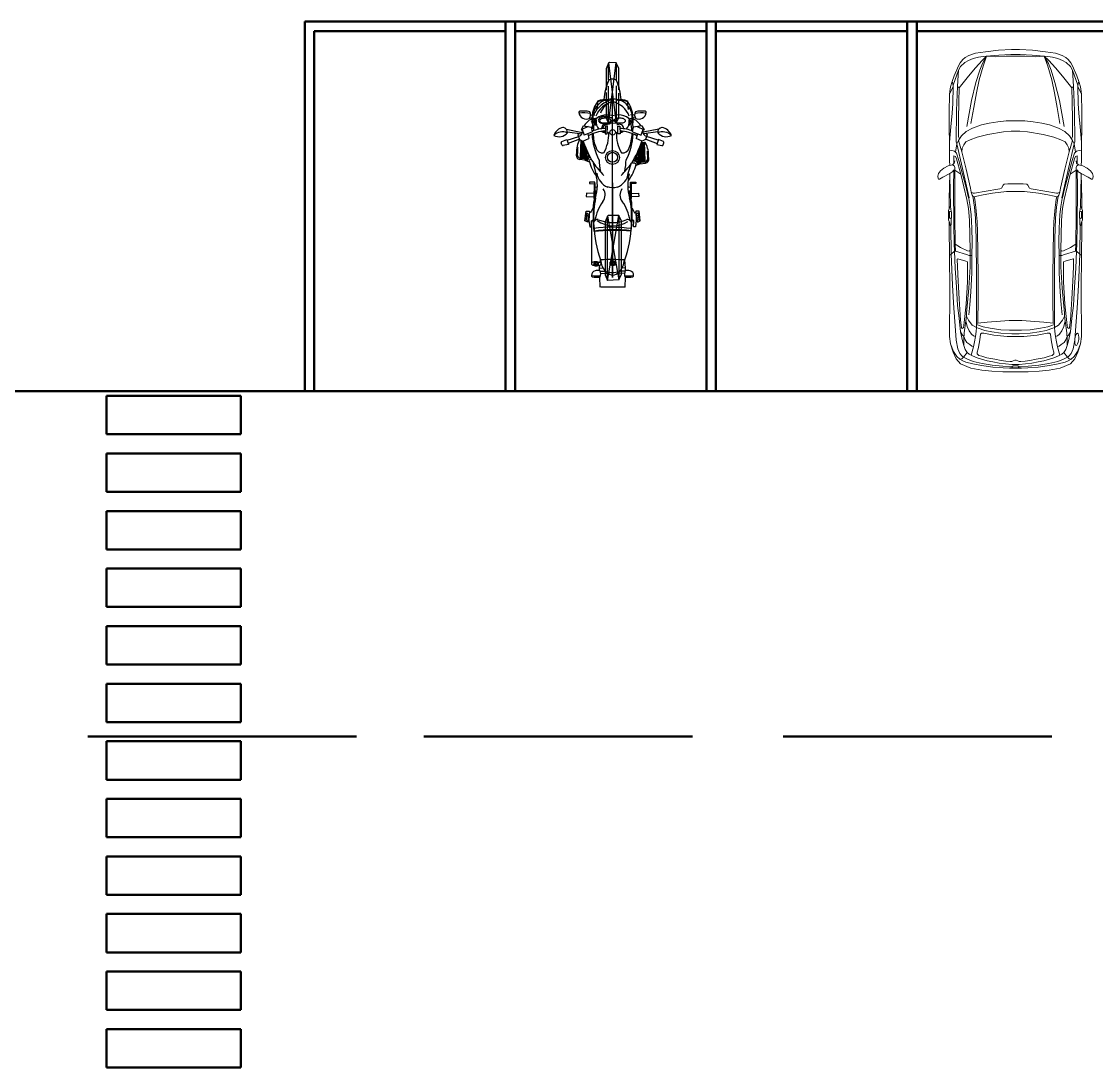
# Model space of a CAD drawing. Header units: millimetres. Extents: x 44692 to 659456, y -26273 to 96111.
# Drawn here: x 251954 to 263156, y 22490 to 33392 of the extents above; entities that cross this region are included whole.
import ezdxf

# ---------------------------------------------------------------- set-up
doc = ezdxf.new("R2010")
doc.units = ezdxf.units.MM
doc.header["$LTSCALE"] = 100
doc.linetypes.add('TRATTEGGIATA2', pattern=[0.375, 0.25, -0.125])
doc.layers.add('Paredes', color=7, linetype='Continuous', lineweight=50)
doc.layers.add('www.dwgautocad.com', color=7, linetype='Continuous', lineweight=5)

# ---------------------------------------------------------------- blocks, each defined once
blk = doc.blocks.new('vh31-d')
for p, q in [((4.91, 4.724), (4.892, 4.677)), ((4.942, 4.723), (4.923, 4.73)), ((4.938, 4.661), (4.949, 4.711)), ((4.793, 4.681), (4.822, 4.533)), ((4.819, 4.671), (4.836, 4.534)), ((4.898, 4.675), (4.861, 4.563)), ((4.889, 4.558), (4.928, 4.664)), ((4.892, 4.677), (4.938, 4.661)), ((4.76, 4.52), (4.799, 4.541)), ((4.76, 4.52), (4.774, 4.441)), ((4.768, 4.474), (4.799, 4.541)), ((4.8, 4.53), (4.851, 4.511)), ((4.819, 4.432), (4.851, 4.514)), ((4.835, 4.562), (4.847, 4.571)), ((4.847, 4.571), (4.892, 4.555)), ((4.907, 4.524), (4.883, 4.467)), ((4.892, 4.555), (4.907, 4.524)), ((4.919, 4.543), (5.093, 4.549)), ((4.92, 4.515), (4.919, 4.546)), ((4.92, 4.532), (5.092, 4.539)), ((4.92, 4.525), (5.091, 4.531)), ((4.92, 4.516), (5.09, 4.523)), ((4.94, 4.508), (5.089, 4.514)), ((4.96, 4.5), (5.088, 4.505)), ((5.081, 4.439), (5.092, 4.547)), ((5.105, 4.555), (5.107, 4.509)), ((5.107, 4.509), (5.122, 4.501)), ((5.122, 4.501), (5.117, 4.553)), ((5.124, 4.499), (5.142, 4.456)), ((5.663, 4.505), (5.573, 4.494)), ((5.613, 4.488), (5.618, 4.496)), ((5.637, 4.49), (5.644, 4.498)), ((5.677, 4.478), (5.663, 4.505)), ((4.659, 4.451), (4.657, 4.411)), ((4.687, 4.46), (4.685, 4.423)), ((4.819, 4.432), (4.774, 4.441)), ((4.837, 4.478), (4.881, 4.467)), ((4.984, 4.491), (5.087, 4.494)), ((5.002, 4.482), (5.086, 4.485)), ((5.03, 4.469), (5.085, 4.471)), ((5.043, 4.463), (5.084, 4.464)), ((5.059, 4.454), (5.083, 4.455)), ((5.212, 4.39), (5.112, 4.422)), ((5.216, 4.398), (5.257, 4.379)), ((5.31, 4.417), (5.451, 4.419)), ((5.31, 4.41), (5.465, 4.414)), ((5.402, 4.489), (5.434, 4.492)), ((5.404, 4.419), (5.402, 4.489)), ((5.434, 4.492), (5.437, 4.418)), ((5.545, 4.428), (5.589, 4.45)), ((5.573, 4.494), (5.571, 4.462)), ((5.571, 4.462), (5.66, 4.466)), ((5.589, 4.45), (5.578, 4.462)), ((5.589, 4.485), (5.661, 4.493)), ((5.594, 4.493), (5.591, 4.486)), ((5.591, 4.482), (5.6, 4.47)), ((5.596, 4.463), (5.677, 4.478)), ((5.61, 4.487), (5.621, 4.471)), ((5.633, 4.489), (5.638, 4.479)), ((5.653, 4.491), (5.657, 4.481)), ((5.664, 4.444), (5.654, 4.428)), ((5.66, 4.466), (5.721, 4.458)), ((5.722, 4.44), (5.664, 4.444)), ((5.721, 4.458), (5.722, 4.44)), ((4.216, 4.301), (4.163, 4.276)), ((4.419, 4.301), (4.216, 4.301)), ((4.735, 4.276), (4.681, 4.301)), ((6.113, 4.366), (6.036, 4.357)), ((6.113, 4.366), (6.11, 4.331)), ((6.136, 4.365), (6.113, 4.366)), ((6.141, 4.36), (6.142, 4.311)), ((6.162, 4.356), (6.164, 4.287)), ((6.295, 4.36), (6.198, 4.363)), ((6.295, 4.36), (6.296, 4.131)), ((4.163, 4.276), (4.16, 4.212)), ((4.16, 4.212), (4.166, 4.204)), ((4.163, 4.276), (4.331, 4.276)), ((4.166, 4.204), (4.219, 4.182)), ((4.324, 4.204), (4.166, 4.204)), ((4.685, 4.182), (4.738, 4.204)), ((4.735, 4.276), (4.738, 4.204)), ((6.067, 4.259), (6.067, 4.227)), ((6.162, 4.128), (6.164, 4.196)), ((4.219, 4.182), (4.421, 4.182)), ((6.064, 4.123), (6.036, 4.126)), ((6.113, 4.118), (6.087, 4.121)), ((6.113, 4.118), (6.11, 4.152)), ((6.136, 4.118), (6.113, 4.118)), ((6.141, 4.123), (6.142, 4.173)), ((6.295, 4.123), (6.198, 4.12)), ((4.659, 4.033), (4.657, 4.072)), ((4.687, 4.023), (4.685, 4.06)), ((4.76, 3.963), (4.774, 4.042)), ((4.768, 4.009), (4.799, 3.942)), ((4.819, 4.051), (4.774, 4.042)), ((4.819, 4.051), (4.85, 3.972)), ((4.837, 4.006), (4.883, 4.017)), ((4.907, 3.959), (4.883, 4.017)), ((4.981, 3.992), (5.051, 3.989)), ((5.01, 4), (5.05, 3.998)), ((5.028, 4.013), (5.049, 4.012)), ((5.041, 4.02), (5.048, 4.019)), ((5.048, 4.023), (5.057, 3.936)), ((5.086, 3.979), (5.104, 4.022)), ((5.217, 4.085), (5.114, 4.06)), ((5.31, 4.074), (5.465, 4.07)), ((5.31, 4.067), (5.451, 4.065)), ((5.404, 4.064), (5.402, 3.994)), ((5.402, 3.994), (5.434, 3.992)), ((5.434, 3.992), (5.437, 4.065)), ((5.545, 4.055), (5.589, 4.033)), ((5.573, 3.99), (5.571, 4.021)), ((5.571, 4.021), (5.66, 4.017)), ((5.663, 3.979), (5.573, 3.99)), ((5.589, 4.033), (5.578, 4.021)), ((5.589, 3.998), (5.661, 3.991)), ((5.591, 4.001), (5.6, 4.013)), ((5.594, 3.99), (5.591, 3.997)), ((5.596, 4.02), (5.677, 4.006)), ((5.61, 3.997), (5.621, 4.012)), ((5.613, 3.996), (5.618, 3.988)), ((5.633, 3.994), (5.638, 4.004)), ((5.637, 3.993), (5.644, 3.985)), ((5.653, 3.992), (5.657, 4.002)), ((5.664, 4.04), (5.654, 4.056)), ((5.66, 4.017), (5.721, 4.026)), ((5.677, 4.006), (5.663, 3.979)), ((5.722, 4.043), (5.664, 4.04)), ((5.665, 4.04), (6.068, 4.04)), ((5.721, 4.026), (5.722, 4.043)), ((4.76, 3.963), (4.799, 3.942)), ((4.793, 3.803), (4.823, 3.954)), ((4.795, 3.952), (4.85, 3.972)), ((4.819, 3.813), (4.836, 3.95)), ((4.833, 3.924), (4.847, 3.913)), ((4.847, 3.913), (4.892, 3.928)), ((4.898, 3.809), (4.861, 3.921)), ((4.889, 3.926), (4.928, 3.819)), ((4.892, 3.928), (4.907, 3.959)), ((4.898, 3.94), (5.057, 3.934)), ((4.903, 3.951), (5.056, 3.945)), ((4.906, 3.957), (5.055, 3.952)), ((4.915, 3.966), (5.054, 3.961)), ((4.937, 3.974), (5.053, 3.97)), ((4.957, 3.982), (5.052, 3.979)), ((5.069, 3.929), (5.072, 3.974)), ((5.072, 3.974), (5.086, 3.983)), ((5.086, 3.979), (5.081, 3.93)), ((4.892, 3.807), (4.938, 3.822)), ((4.91, 3.759), (4.892, 3.807)), ((4.938, 3.822), (4.949, 3.772)), ((4.942, 3.761), (4.923, 3.754))]:
    blk.add_line(p, q)
at = {"linetype": 'TRATTEGGIATA2', "ltscale": 0.14}
for p, q in [((4.681, 4.301), (4.452, 4.301)), ((5.666, 4.325), (5.613, 4.3)), ((6.23, 4.192), (5.613, 4.3)), ((5.613, 4.3), (6.224, 4.3)), ((5.613, 4.3), (5.613, 4.2)), ((5.619, 4.192), (6.224, 4.3)), ((6.171, 4.325), (5.666, 4.325)), ((6.224, 4.3), (6.171, 4.325)), ((6.224, 4.3), (6.23, 4.192)), ((4.738, 4.204), (4.163, 4.276)), ((4.166, 4.204), (4.735, 4.276)), ((4.38, 4.276), (4.735, 4.276)), ((4.738, 4.204), (4.383, 4.204)), ((6.202, 4.243), (4.397, 4.242)), ((6.202, 4.241), (4.397, 4.242)), ((5.613, 4.2), (5.619, 4.192)), ((5.619, 4.192), (5.672, 4.17)), ((6.23, 4.192), (5.619, 4.192)), ((6.177, 4.17), (6.23, 4.192)), ((4.443, 4.182), (4.685, 4.182)), ((5.672, 4.17), (6.177, 4.17))]:
    blk.add_line(p, q, dxfattribs=at)
for points in [[(5.297, 4.411), (5.296, 4.462), (5.31, 4.462), (5.311, 4.411)], [(4.763, 4.291), (4.763, 4.311), (4.837, 4.313), (4.837, 4.293)], [(4.763, 4.192), (4.763, 4.173), (4.837, 4.171), (4.837, 4.191)], [(5.297, 4.072), (5.296, 4.022), (5.31, 4.021), (5.311, 4.072)]]:
    blk.add_lwpolyline(points, close=True)
for points in [[(4.713, 4.364, 0.193034), (4.705, 4.362, 0.1001), (4.696, 4.349, 0.0579), (4.69, 4.333, 0.044437), (4.688, 4.311, 0.044437), (4.689, 4.289, 0.0579), (4.694, 4.273, 0.1001), (4.702, 4.26, 0.193034), (4.71, 4.257, 0.193034), (4.717, 4.26, 0.1001), (4.727, 4.272, 0.0579), (4.732, 4.288, 0.044437), (4.734, 4.31, 0.044437), (4.733, 4.332, 0.0579), (4.729, 4.348, 0.1001), (4.72, 4.361, 0.193034)], [(4.71, 4.248, 0.179555), (4.698, 4.244, 0.103263), (4.686, 4.228, 0.06303), (4.678, 4.206, 0.049233), (4.675, 4.178, 0.049233), (4.677, 4.149, 0.06303), (4.684, 4.128, 0.103263), (4.697, 4.111, 0.179555), (4.708, 4.106, 0.179555), (4.72, 4.111, 0.103263), (4.732, 4.127, 0.06303), (4.74, 4.148, 0.049233), (4.743, 4.177, 0.049233), (4.741, 4.206, 0.06303), (4.734, 4.227, 0.103263), (4.721, 4.244, 0.179555)], [(4.713, 4.119, 0.193034), (4.72, 4.122, 0.1001), (4.729, 4.135, 0.0579), (4.733, 4.152, 0.044437), (4.734, 4.174, 0.044437), (4.732, 4.195, 0.0579), (4.727, 4.211, 0.1001), (4.717, 4.224, 0.193034), (4.71, 4.227, 0.193034), (4.702, 4.224, 0.1001), (4.694, 4.211, 0.0579), (4.689, 4.194, 0.044437), (4.688, 4.172, 0.044437), (4.69, 4.151, 0.0579), (4.696, 4.134, 0.1001), (4.705, 4.122, 0.193034)], [(6.074, 4.133, 0.206129), (6.069, 4.131, 0.096347), (6.061, 4.12, 0.053189), (6.057, 4.106, 0.040249), (6.054, 4.087, 0.040249), (6.055, 4.068, 0.053189), (6.058, 4.054, 0.096347), (6.065, 4.042, 0.206129), (6.071, 4.04, 0.206129), (6.077, 4.042, 0.096347), (6.084, 4.053, 0.053189), (6.089, 4.066, 0.040249), (6.091, 4.085, 0.040249), (6.09, 4.105, 0.053189), (6.087, 4.119, 0.096347), (6.08, 4.13, 0.206129)], [(6.074, 4.11, 0.162635), (6.069, 4.108, 0.106028), (6.064, 4.103, 0.06989), (6.062, 4.096, 0.056125), (6.06, 4.086, 0.056125), (6.062, 4.077, 0.06989), (6.064, 4.069, 0.106028), (6.069, 4.064, 0.162635), (6.074, 4.062, 0.162635), (6.078, 4.064, 0.106028), (6.083, 4.069, 0.06989), (6.086, 4.077, 0.056125), (6.087, 4.086, 0.056125), (6.086, 4.096, 0.06989), (6.083, 4.103, 0.106028), (6.078, 4.108, 0.162635)], [(6.074, 4.105, 0.219487), (6.072, 4.104, 0.091937), (6.069, 4.1, 0.048644), (6.068, 4.095, 0.036369), (6.067, 4.087, 0.036369), (6.068, 4.08, 0.048644), (6.069, 4.074, 0.091937), (6.072, 4.07, 0.219487), (6.074, 4.069, 0.219487), (6.076, 4.07, 0.091937), (6.078, 4.074, 0.048644), (6.079, 4.08, 0.036369), (6.08, 4.087, 0.036369), (6.079, 4.095, 0.048644), (6.078, 4.1, 0.091937), (6.076, 4.104, 0.219487)]]:
    blk.add_lwpolyline(points, format="xyb", close=True)
for centre, radius in [((5.062, 4.241), 0.0667), ((4.823, 4.242), 0.0263), ((5.06, 4.241), 0.0475), ((6.067, 4.243), 0.0247), ((6.067, 4.243), 0.0158)]:
    blk.add_circle(centre, radius)
for centre, radius, start, end in [((4.892, 4.69), 0.117, 110.0688, 168.9484), ((4.787, 4.711), 0.01, 168.9484, 188.5415), ((4.822, 4.716), 0.0457, 188.5415, 277.5463), ((4.939, 4.717), 0.121, 136.264, 202.4863), ((4.758, 4.751), 0.106, 311.28, 28.0366), ((4.92, 4.72), 0.01, 69.7386, 158.7063), ((4.939, 4.713), 0.01, 347.5038, 69.7386), ((4.862, 4.519), 0.242, 171.6608, 194.4186), ((4.633, 4.552), 0.01, 83.5524, 171.6608), ((4.626, 4.491), 0.0715, 334.1998, 83.5524), ((4.908, 4.513), 0.27, 169.7595, 193.3205), ((4.86, 4.347), 0.192, 121.4445, 142.9553), ((4.815, 4.576), 0.0472, 243.498, 341.5431), ((4.564, 3.518), 1.059, 58.7351, 71.0855), ((4.929, 4.546), 0.01, 118.822, 181.54), ((5.039, 4.347), 0.237, 85.2275, 118.822), ((5.063, 4.006), 0.57, 90.6613, 96.1139), ((5.067, 4.535), 0.042, 27.2063, 104.4538), ((5.076, 4.545), 0.0418, 11.0183, 114.8408), ((5.074, 4.42), 0.095, 69.7101, 80.5908), ((5.077, 4.408), 0.0982, 63.3409, 83.4072), ((5.088, 4.491), 0.0314, 53.0171, 84.561), ((5.081, 4.503), 0.0377, 45.8434, 71.7662), ((5.085, 4.503), 0.0283, 41.4021, 76.2075), ((5.083, 4.514), 0.0366, 52.1633, 74.0309), ((4.687, 4.249), 0.181, 83.4513, 180.253), ((4.698, 4.151), 0.287, 79.5745, 126.4792), ((4.756, 4.185), 0.232, 112.0327, 165.4525), ((4.657, 4.514), 0.0628, 242.7658, 305.2933), ((4.805, 4.298), 0.149, 117.7649, 202.3123), ((4.836, 4.406), 0.141, 157.4691, 179.0647), ((4.705, 4.409), 0.01, 179.0647, 279.7144), ((4.709, 4.439), 0.01, 262.7246, 280.3021), ((4.724, 4.299), 0.101, 46.5732, 99.7144), ((4.814, 3.858), 0.58, 92.4716, 100.3021), ((4.733, 4.313), 0.0933, 75.2185, 103.4563), ((4.829, 4.047), 0.38, 93.1343, 105.1453), ((5.243, 4.281), 0.459, 160.4877, 176.1627), ((5.18, 4.297), 0.37, 151.4657, 177.5899), ((4.829, 4.047), 0.38, 67.9953, 89.2852), ((4.814, 3.858), 0.58, 62.3884, 87.5604), ((4.957, 4.339), 0.0616, 348.3528, 76.2526), ((5.093, 4.462), 0.0119, 217.046, 286.4363), ((5.091, 4.455), 0.0159, 47.0196, 112.1082), ((5.101, 4.498), 0.0377, 244.5138, 268.7033), ((5.072, 4.38), 0.107, 64.1279, 82.6202), ((5.092, 4.426), 0.0679, 60.5291, 93.7508), ((5.133, 4.444), 0.0371, 92.9843, 198.3315), ((5.14, 4.441), 0.0255, 113.7063, 203.7063), ((4.599, 3.681), 0.903, 45.3485, 55.1143), ((5.037, 4.081), 0.395, 51.9283, 76.4153), ((5.323, 4.835), 0.449, 256.327, 285.8783), ((5.363, 4.398), 0.0184, 156.1938, 206.8862), ((6.148, 0.783), 3.7, 100.252, 102.0384), ((5.617, 3.642), 0.78, 85.6199, 102.6652), ((5.734, 3.97), 0.444, 99.442, 124.9762), ((5.6, 2.887), 1.541, 83.9159, 94.107), ((5.692, 4.382), 0.0403, 72.4071, 186.2119), ((5.649, 3.229), 1.193, 71.1046, 87.349), ((7.004, 4.238), 1.279, 171.8748, 187.8822), ((7.094, 4.256), 1.345, 173.1188, 188.1539), ((7.488, 4.252), 1.733, 174.4759, 186.1902), ((6.21, 4.382), 0.075, 159.9456, 194.7789), ((6.182, 4.399), 0.0429, 86.633, 168.7634), ((5.721, 4.388), 0.466, 356.1045, 6.5982), ((6.185, 4.428), 0.0137, 30.8239, 92.7664), ((5.814, 4.388), 0.386, 355.8052, 7.005), ((4.56, 3.711), 0.614, 94.6019, 111.9659), ((4.64, 4.327), 0.127, 154.1593, 198.8358), ((4.646, 4.327), 0.127, 154.1593, 194.6654), ((4.535, 4.683), 0.301, 268.031, 283.8402), ((4.783, 4.308), 0.0373, 83.4974, 213.5349), ((4.724, 4.299), 0.101, 9.2273, 27.9488), ((4.724, 4.299), 0.101, 347.1962, 356.3377), ((4.837, 4.647), 0.369, 268.3549, 299.3411), ((5.059, 3.676), 0.695, 78.8156, 88.0042), ((5.191, 4.23), 0.162, 20.8223, 82.4924), ((5.418, 4.412), 0.1, 235.0166, 308.0634), ((5.34, 4.242), 0.341, 336.7415, 23.5052), ((5.455, 4.248), 0.256, 323.4716, 32.7137), ((7.899, 4.236), 1.867, 176.2696, 183.3125), ((6.022, 4.17), 0.185, 47.3409, 85.8683), ((6.171, 4.436), 0.0807, 245.2907, 289.7084), ((5.836, 4.241), 0.318, 348.2389, 11.7448), ((6.111, 4.244), 0.0679, 305.4491, 53.9943), ((4.387, 4.238), 0.0705, 142.6613, 204.1075), ((4.332, 4.213), 0.01, 204.1075, 235.647), ((4.559, 4.751), 0.594, 246.8772, 265.3385), ((4.56, 4.772), 0.614, 248.0341, 265.3981), ((4.687, 4.234), 0.181, 179.747, 276.5487), ((4.779, 4.309), 0.277, 192.66, 245.4768), ((4.64, 4.157), 0.127, 161.1642, 205.8407), ((4.646, 4.157), 0.127, 165.3346, 205.8407), ((4.693, 4.287), 0.168, 195.09, 252.2651), ((4.756, 4.298), 0.232, 194.5475, 247.9673), ((4.805, 4.186), 0.149, 157.6877, 242.2351), ((4.896, 4.201), 0.236, 169.7992, 223.9238), ((4.749, 4.25), 0.0387, 80.8502, 265.3758), ((4.798, 4.2), 0.0539, 167.8687, 257.8687), ((4.783, 4.175), 0.0373, 146.4651, 276.5026), ((4.724, 4.185), 0.101, 3.6623, 12.8038), ((4.837, 3.837), 0.369, 60.6589, 91.6451), ((5.191, 4.253), 0.162, 277.5076, 339.1777), ((5.171, 4.246), 0.176, 341.274, 13.6348), ((4.535, 3.801), 0.301, 76.1598, 91.969), ((4.698, 4.332), 0.287, 233.5208, 280.4255), ((4.724, 4.185), 0.101, 260.2856, 313.4268), ((5.243, 4.203), 0.459, 183.8373, 199.5123), ((5.18, 4.187), 0.37, 182.4101, 208.5343), ((4.724, 4.185), 0.101, 332.0512, 350.7727), ((4.814, 4.626), 0.58, 272.4396, 297.6116), ((4.957, 4.144), 0.0616, 283.7474, 11.6472), ((5.059, 4.808), 0.695, 271.9958, 281.1844), ((5.001, 4.403), 0.395, 283.5847, 308.0717), ((4.599, 4.802), 0.903, 304.8857, 314.6515), ((5.323, 3.648), 0.449, 74.1217, 103.673), ((5.363, 4.085), 0.0184, 153.1138, 203.8062), ((5.418, 4.071), 0.1, 51.9366, 124.9834), ((5.734, 4.513), 0.444, 235.0238, 260.558), ((5.692, 4.101), 0.0403, 173.7881, 287.5929), ((5.649, 5.255), 1.193, 272.651, 288.8954), ((6.022, 4.313), 0.185, 274.1317, 312.6591), ((6.21, 4.102), 0.075, 165.2211, 200.0544), ((6.171, 4.048), 0.0807, 70.2916, 114.7093), ((5.721, 4.095), 0.466, 353.4018, 3.8955), ((5.814, 4.095), 0.386, 352.995, 4.1948), ((4.862, 3.963), 0.242, 165.0973, 187.8441), ((4.657, 3.969), 0.0628, 54.7067, 117.2342), ((4.625, 3.993), 0.0719, 276.2559, 25.2912), ((4.908, 3.969), 0.271, 166.2584, 189.8142), ((4.705, 4.075), 0.01, 80.2856, 180.9353), ((4.836, 4.077), 0.141, 180.9353, 202.5309), ((4.709, 4.045), 0.01, 79.6979, 97.2754), ((4.86, 4.136), 0.192, 217.0447, 239.0471), ((4.814, 4.626), 0.58, 259.6979, 267.5284), ((4.733, 4.17), 0.0933, 256.5437, 284.7815), ((4.829, 4.437), 0.38, 254.8547, 266.8657), ((4.829, 4.437), 0.38, 270.7148, 292.0047), ((4.564, 4.965), 1.059, 288.9145, 301.2649), ((5.065, 3.986), 0.0377, 91.2967, 115.4862), ((5.055, 4.028), 0.0159, 247.8918, 312.9804), ((5.037, 4.104), 0.107, 277.3798, 294.1284), ((5.056, 4.058), 0.0679, 266.2492, 299.4709), ((5.042, 4.076), 0.0982, 276.5928, 296.6591), ((5.097, 4.039), 0.0371, 194.3242, 267.433), ((5.104, 4.042), 0.0255, 186.1287, 246.2937), ((6.148, 7.701), 3.7, 257.9616, 259.748), ((5.617, 4.842), 0.78, 257.3348, 274.3801), ((5.6, 5.597), 1.541, 265.893, 276.0841), ((6.182, 4.084), 0.0429, 191.2366, 273.367), ((6.185, 4.055), 0.0137, 267.2336, 329.1761), ((4.632, 3.931), 0.01, 188.3392, 276.4476), ((4.815, 3.908), 0.0472, 18.4569, 114.8069), ((5.003, 4.136), 0.237, 241.6933, 274.7725), ((5.027, 4.478), 0.57, 263.8861, 269.3387), ((5.031, 3.948), 0.042, 255.5462, 332.7937), ((5.04, 3.938), 0.0418, 245.1592, 348.9817), ((5.038, 4.063), 0.095, 279.4092, 290.2899), ((5.052, 3.993), 0.0314, 275.439, 306.9829), ((5.049, 3.98), 0.0283, 283.7925, 318.5979), ((5.045, 3.98), 0.0377, 288.2338, 314.1566), ((5.047, 3.97), 0.0366, 285.9691, 307.8367), ((4.822, 3.767), 0.0457, 82.4537, 171.4585), ((4.939, 3.766), 0.121, 157.5137, 223.736), ((4.758, 3.733), 0.106, 331.9634, 48.72), ((4.787, 3.773), 0.01, 171.4585, 191.0516), ((4.892, 3.793), 0.117, 191.0516, 249.9312), ((4.92, 3.763), 0.01, 201.2937, 290.2614), ((4.939, 3.77), 0.01, 290.2614, 12.4962)]:
    blk.add_arc(centre, radius, start, end)

msp = doc.modelspace()

# ---------------------------------------------------------------- linework, layer by layer
at = {"layer": 'Paredes'}
for p, q in [((255005.197, 33392.496), (254905.197, 33392.496)), ((254905.197, 33392.496), (254905.197, 29539.5)), ((257097.727, 33392.496), (255005.197, 33392.496)), ((257097.727, 33392.496), (256997.727, 33392.496)), ((256997.727, 33392.496), (256997.727, 29539.5)), ((259190.258, 33392.496), (257097.727, 33392.496)), ((257097.727, 33292.496), (257097.727, 33392.496)), ((259190.258, 33392.496), (259090.258, 33392.496)), ((259090.258, 33392.496), (259090.258, 29539.5)), ((259190.258, 33392.496), (259090.258, 33392.496)), ((259090.258, 33392.496), (259090.258, 29539.5)), ((261282.789, 33392.496), (259190.258, 33392.496)), ((259190.258, 33292.496), (259190.258, 33392.496)), ((261282.789, 33392.496), (261182.789, 33392.496)), ((261182.789, 33392.496), (261182.789, 29539.5)), ((263375.32, 33392.496), (261282.789, 33392.496)), ((261282.789, 33292.496), (261282.789, 33392.496)), ((255005.197, 33092.496), (255005.197, 33292.496)), ((255005.197, 33292.496), (256797.727, 33292.496)), ((256797.727, 33292.496), (256997.727, 33292.496)), ((256997.727, 33292.496), (256997.727, 29539.5)), ((257097.727, 33092.496), (257097.727, 33292.496)), ((257097.727, 33292.496), (258890.258, 33292.496)), ((257097.727, 29539.5), (257097.727, 33292.496)), ((258890.258, 33292.496), (259090.258, 33292.496)), ((259090.258, 33292.496), (259090.258, 29539.5)), ((259190.258, 33092.496), (259190.258, 33292.496)), ((259190.258, 33292.496), (260982.789, 33292.496)), ((259190.258, 33092.496), (259190.258, 33292.496)), ((259190.258, 29539.5), (259190.258, 33292.496)), ((260982.789, 33292.496), (261182.789, 33292.496)), ((261182.789, 33292.496), (261182.789, 29539.5)), ((261282.789, 33092.496), (261282.789, 33292.496)), ((261282.789, 33292.496), (263075.32, 33292.496)), ((261282.789, 29539.5), (261282.789, 33292.496)), ((263075.32, 33292.496), (263275.32, 33292.496)), ((255005.197, 29539.5), (255005.197, 33092.496)), ((257097.727, 29539.5), (257097.727, 33092.496)), ((259190.258, 29539.5), (259190.258, 33092.496)), ((259190.258, 29539.5), (259190.258, 33092.496)), ((261282.789, 29539.5), (261282.789, 33092.496)), ((280115.568, 29539.5), (241235.5, 29539.5)), ((254239, 29489.933), (252839, 29489.933)), ((252839, 29489.933), (252839, 29089.933)), ((254239, 29289.933), (254239, 29489.933)), ((254905.197, 29539.5), (255005.197, 29539.5)), ((256997.727, 29539.5), (257097.727, 29539.5)), ((259090.258, 29539.5), (259190.258, 29539.5)), ((259090.258, 29539.5), (259190.258, 29539.5)), ((261182.789, 29539.5), (261282.789, 29539.5)), ((254239, 29089.933), (254239, 29289.933)), ((252839, 29089.933), (254239, 29089.933)), ((254239, 28889.933), (252839, 28889.933)), ((252839, 28889.933), (252839, 28489.933)), ((254239, 28689.933), (254239, 28889.933)), ((254239, 28489.933), (254239, 28689.933)), ((252839, 28489.933), (254239, 28489.933)), ((254239, 28289.933), (252839, 28289.933)), ((252839, 28289.933), (252839, 27889.933)), ((254239, 28089.933), (254239, 28289.933)), ((254239, 27889.933), (254239, 28089.933)), ((252839, 27889.933), (254239, 27889.933)), ((254239, 27689.933), (252839, 27689.933)), ((252839, 27689.933), (252839, 27289.933)), ((254239, 27489.933), (254239, 27689.933)), ((254239, 27289.933), (254239, 27489.933)), ((252839, 27289.933), (254239, 27289.933)), ((254239, 27089.933), (252839, 27089.933)), ((252839, 27089.933), (252839, 26689.933)), ((254239, 26889.933), (254239, 27089.933)), ((254239, 26689.933), (254239, 26889.933)), ((252839, 26689.933), (254239, 26689.933)), ((254239, 26489.933), (252839, 26489.933)), ((252839, 26489.933), (252839, 26089.933)), ((254239, 26289.933), (254239, 26489.933)), ((254239, 26089.933), (254239, 26289.933)), ((252839, 26089.933), (254239, 26089.933)), ((254239, 25889.933), (252839, 25889.933)), ((252839, 25889.933), (252839, 25489.933)), ((254239, 25689.933), (254239, 25889.933)), ((254239, 25489.933), (254239, 25689.933)), ((252839, 25489.933), (254239, 25489.933)), ((254239, 25289.933), (252839, 25289.933)), ((252839, 25289.933), (252839, 24889.933)), ((254239, 25089.933), (254239, 25289.933)), ((254239, 24889.933), (254239, 25089.933)), ((252839, 24889.933), (254239, 24889.933)), ((254239, 24689.933), (252839, 24689.933)), ((252839, 24689.933), (252839, 24289.933)), ((254239, 24489.933), (254239, 24689.933)), ((254239, 24289.933), (254239, 24489.933)), ((252839, 24289.933), (254239, 24289.933)), ((254239, 24089.933), (252839, 24089.933)), ((252839, 24089.933), (252839, 23689.933)), ((254239, 23889.933), (254239, 24089.933)), ((254239, 23689.933), (254239, 23889.933)), ((252839, 23689.933), (254239, 23689.933)), ((254239, 23489.933), (252839, 23489.933)), ((252839, 23489.933), (252839, 23089.933)), ((254239, 23289.933), (254239, 23489.933)), ((254239, 23089.933), (254239, 23289.933)), ((252839, 23089.933), (254239, 23089.933)), ((254239, 22889.933), (252839, 22889.933)), ((252839, 22889.933), (252839, 22489.933)), ((254239, 22689.933), (254239, 22889.933)), ((254239, 22489.933), (254239, 22689.933)), ((252839, 22489.933), (254239, 22489.933))]:
    msp.add_line(p, q, dxfattribs=at)
at = {"layer": 'Paredes', "color": 40, "true_color": 0xf8d731}
for p, q in [((252645, 25939.5), (255445, 25939.5)), ((258945, 25939.5), (256145, 25939.5)), ((259890.258, 25939.5), (262690.258, 25939.5))]:
    msp.add_line(p, q, dxfattribs=at)
at = {"layer": 'www.dwgautocad.com'}
for p, q in [((261893.271, 33060.856), (261825.742, 33039.478)), ((262000.122, 33077.959), (261893.271, 33060.856)), ((262134.325, 33092.496), (262000.122, 33077.959)), ((262270.238, 33099.337), (262134.325, 33092.496)), ((262311.696, 33099.337), (262270.238, 33099.337)), ((262311.696, 33099.337), (262353.154, 33099.337)), ((262353.154, 33099.337), (262489.067, 33092.496)), ((262489.067, 33092.496), (262623.271, 33077.959)), ((262623.271, 33077.959), (262730.121, 33060.856)), ((262730.121, 33060.856), (262797.65, 33039.478)), ((261735.133, 32961.662), (261716.328, 32930.022)), ((261761.632, 32995.012), (261735.133, 32961.662)), ((261785.567, 33018.1), (261761.632, 32995.012)), ((261825.742, 33039.478), (261785.567, 33018.1)), ((262797.65, 33039.478), (262837.826, 33018.1)), ((262837.826, 33018.1), (262861.76, 32995.012)), ((262861.76, 32995.012), (262888.259, 32961.662)), ((262888.259, 32961.662), (262907.065, 32930.022)), ((261673.588, 32827.408), (261652.218, 32765.839)), ((261716.328, 32930.022), (261673.588, 32827.408)), ((262907.065, 32930.022), (262949.805, 32827.408)), ((262949.805, 32827.408), (262971.175, 32765.839)), ((261635.977, 32711.966), (261629.993, 32686.312)), ((261652.218, 32765.839), (261635.977, 32711.966)), ((262971.175, 32765.839), (262987.416, 32711.966)), ((262987.416, 32711.966), (262993.4, 32686.312)), ((261624.009, 32634.15), (261620.59, 32446.023)), ((261629.993, 32686.312), (261624.009, 32634.15)), ((262993.4, 32686.312), (262999.383, 32634.15)), ((262999.383, 32634.15), (263002.802, 32446.023)), ((261620.59, 32446.023), (261620.59, 32272.433)), ((263002.802, 32446.023), (263002.802, 32272.433)), ((261620.59, 32272.433), (261622.3, 32133.047)), ((261798.389, 32246.779), (261862.499, 32280.984)), ((261862.499, 32280.984), (261959.091, 32314.334)), ((261959.091, 32314.334), (262036.023, 32331.436)), ((262036.023, 32331.436), (262126.632, 32346.828)), ((262126.632, 32346.828), (262214.676, 32355.38)), ((262214.676, 32355.38), (262265.11, 32357.945)), ((262265.11, 32357.945), (262311.696, 32357.945)), ((262358.283, 32357.945), (262311.696, 32357.945)), ((262408.716, 32355.38), (262358.283, 32357.945)), ((262496.761, 32346.828), (262408.716, 32355.38)), ((262587.369, 32331.436), (262496.761, 32346.828)), ((262664.301, 32314.334), (262587.369, 32331.436)), ((262760.894, 32280.984), (262664.301, 32314.334)), ((262825.004, 32246.779), (262760.894, 32280.984)), ((263002.802, 32272.433), (263001.093, 32133.047)), ((261699.232, 32117.655), (261718.892, 32151.86)), ((261718.892, 32151.86), (261726.585, 32168.108)), ((261726.585, 32168.108), (261749.665, 32201.457)), ((261749.665, 32201.457), (261798.389, 32246.779)), ((262873.728, 32201.457), (262825.004, 32246.779)), ((262896.807, 32168.108), (262873.728, 32201.457)), ((262904.5, 32151.86), (262896.807, 32168.108)), ((262924.161, 32117.655), (262904.5, 32151.86)), ((261622.3, 32133.047), (261624.864, 32043.26)), ((261624.864, 32043.26), (261647.089, 32046.68)), ((261647.089, 32046.68), (261676.152, 32039.839)), ((261676.152, 32039.839), (261687.265, 32031.288)), ((261687.265, 32031.288), (261699.232, 32117.655)), ((262936.128, 32031.288), (262924.161, 32117.655)), ((262947.24, 32039.839), (262936.128, 32031.288)), ((262976.304, 32046.68), (262947.24, 32039.839)), ((262998.528, 32043.26), (262976.304, 32046.68)), ((263001.093, 32133.047), (262998.528, 32043.26)), ((261823.923, 31549.263), (261828.657, 31552.968)), ((262799.47, 31549.263), (262794.736, 31552.968))]:
    msp.add_line(p, q, dxfattribs=at)
for points in [[(262011.234, 33031.782), (262137.744, 33041.188), (262262.545, 33048.884), (262311.696, 33048.884)], [(262612.159, 33031.782), (262485.648, 33041.188), (262360.847, 33048.884), (262311.696, 33048.884)], [(261708.635, 32716.241), (261714.618, 32834.248), (261718.037, 32883.846), (261738.553, 32923.181), (261783.002, 32965.937), (261823.178, 32987.316), (261870.192, 33006.128), (261924.899, 33020.665), (261975.332, 33029.217), (262011.234, 33031.782)], [(262011.234, 33031.782), (261965.075, 32985.605), (261895.836, 32910.354), (261822.323, 32822.277), (261723.166, 32701.704)], [(261804.372, 32298.941), (261853.951, 32569.16), (261900.11, 32756.432), (261941.14, 32886.411), (261967.639, 32953.111), (262011.234, 33031.782), (261974.477, 32925.747), (261934.302, 32783.796), (261906.948, 32649.542), (261877.885, 32497.33), (261847.967, 32330.581)], [(262011.234, 33031.782), (262102.698, 33025.796), (262209.548, 33030.072), (262311.696, 33030.072)], [(262612.159, 33031.782), (262520.695, 33025.796), (262413.845, 33030.072), (262311.696, 33030.072)], [(262819.02, 32298.941), (262769.442, 32569.16), (262723.283, 32756.432), (262682.252, 32886.411), (262655.753, 32953.111), (262612.159, 33031.782), (262648.915, 32925.747), (262689.091, 32783.796), (262716.444, 32649.542), (262745.507, 32497.33), (262775.425, 32330.581)], [(262612.159, 33031.782), (262658.318, 32985.605), (262727.557, 32910.354), (262801.07, 32822.277), (262900.226, 32701.704)], [(262914.758, 32716.241), (262908.774, 32834.248), (262905.355, 32883.846), (262884.84, 32923.181), (262840.39, 32965.937), (262800.215, 32987.316), (262753.201, 33006.128), (262698.493, 33020.665), (262648.06, 33029.217), (262612.159, 33031.782)], [(261718.037, 32883.846), (261662.475, 32729.923), (261662.475, 32715.386), (261624.009, 32634.15)], [(262905.355, 32883.846), (262960.917, 32729.923), (262960.917, 32715.386), (262999.383, 32634.15)], [(261662.475, 32715.386), (261658.201, 32539.231), (261652.218, 32437.471), (261639.396, 32294.666), (261622.3, 32133.047)], [(261652.218, 32765.839), (261662.475, 32729.923)], [(261699.232, 32117.655), (261694.958, 32139.033), (261697.522, 32463.98), (261708.635, 32716.241), (261723.166, 32701.704), (261719.747, 32555.478), (261717.183, 32371.627), (261716.328, 32188.631), (261726.585, 32168.108)], [(262924.161, 32117.655), (262928.435, 32139.033), (262925.87, 32463.98), (262914.758, 32716.241), (262900.226, 32701.704), (262903.646, 32555.478), (262906.21, 32371.627), (262907.065, 32188.631), (262896.807, 32168.108)], [(262971.175, 32765.839), (262960.917, 32729.923)], [(262960.917, 32715.386), (262965.191, 32539.231), (262971.175, 32437.471), (262983.997, 32294.666), (263001.093, 32133.047)], [(261718.892, 32151.86), (261752.803, 32034.351), (261796.214, 31854.176), (261841.257, 31654.396), (261851.252, 31613.317), (261860.868, 31580.679), (261868.257, 31570.515), (261881.72, 31566.075), (261909.82, 31573.287), (261975.398, 31585.298), (262073.302, 31601.93), (262216.465, 31619.486), (262292.202, 31619.486), (262311.696, 31619.486)], [(262311.696, 32250.562), (262267.264, 32250.562), (262185.985, 32243.17), (262024.35, 32216.375), (261911.667, 32186.808), (261837.777, 32160.012), (261795.29, 32136.913), (261772.2, 32107.346), (261757.421, 32071.311), (261752.803, 32034.351)], [(262311.696, 32250.562), (262356.128, 32250.562), (262437.407, 32243.17), (262599.042, 32216.375), (262711.725, 32186.808), (262785.615, 32160.012), (262828.102, 32136.913), (262851.193, 32107.346), (262865.971, 32071.311), (262870.589, 32034.351)], [(262904.5, 32151.86), (262870.589, 32034.351), (262827.179, 31854.176), (262782.135, 31654.396), (262772.141, 31613.317), (262762.525, 31580.679), (262755.136, 31570.515), (262741.672, 31566.075), (262713.572, 31573.287), (262647.995, 31585.298), (262550.09, 31601.93), (262406.928, 31619.486), (262331.19, 31619.486), (262311.696, 31619.486)], [(261624.864, 32043.26), (261625.145, 31943.442), (261627.516, 31891.17)], [(261699.232, 32117.655), (261758.345, 31861.568), (261811.916, 31630.573), (261828.657, 31552.968)], [(262924.161, 32117.655), (262865.047, 31861.568), (262811.477, 31630.573), (262794.736, 31552.968)], [(262998.528, 32043.26), (262998.247, 31943.442), (262995.877, 31891.17)], [(261678.913, 31939.182), (261674.295, 31917.006), (261656.746, 31897.603)], [(261667.476, 31842.04), (261665.982, 31665.685), (261669.677, 31267.45), (261673.371, 31079.883), (261738.025, 31038.304), (261811.916, 31000.421), (261831.312, 30997.649), (261838.701, 31009.661), (261832.235, 31322.889), (261822.075, 31443.006), (261803.603, 31538.176), (261742.643, 31800.585), (261698.309, 31961.357), (261687.226, 31984.457), (261668.753, 31992.772)], [(261668.753, 31992.772), (261668.053, 31910.105)], [(261687.265, 32031.288), (261696.462, 32019.568), (261720.476, 31942.878), (261755.574, 31816.293), (261800.832, 31649.053), (261819.305, 31568.667), (261823.923, 31549.263), (261823.923, 31549.263)], [(262955.916, 31842.04), (262957.41, 31665.685), (262953.716, 31267.45), (262950.021, 31079.883), (262885.367, 31038.304), (262811.477, 31000.421), (262792.081, 30997.649), (262784.692, 31009.661), (262791.157, 31322.889), (262801.317, 31443.006), (262819.79, 31538.176), (262880.749, 31800.585), (262925.083, 31961.357), (262936.167, 31984.457), (262954.639, 31992.772)], [(262936.128, 32031.288), (262926.931, 32019.568), (262902.916, 31942.878), (262867.818, 31816.293), (262822.561, 31649.053), (262804.088, 31568.667), (262799.47, 31549.263), (262799.47, 31549.263)], [(262944.479, 31939.182), (262949.098, 31917.006), (262966.647, 31897.603)], [(262954.639, 31992.772), (262955.34, 31910.105)], [(261677.989, 31844.012), (261680.76, 31869.883), (261671.524, 31887.439), (261656.746, 31897.603), (261610.565, 31887.439), (261563.459, 31863.416), (261529.285, 31835.696), (261510.813, 31808.901), (261502.5, 31779.334), (261504.347, 31755.31), (261504.347, 31755.31), (261510.813, 31748.842), (261520.049, 31750.69), (261554.223, 31771.018), (261627.19, 31809.825), (261660.44, 31828.304), (261663.211, 31841.24), (261677.989, 31844.012)], [(261677.989, 31844.012), (261677.989, 31663.837), (261680.76, 31369.088), (261684.109, 31072.978)], [(261677.989, 31844.012), (261742.643, 31800.585)], [(262945.403, 31844.012), (262880.749, 31800.585)], [(262945.403, 31844.012), (262945.403, 31663.837), (262942.632, 31369.088), (262939.284, 31072.978)], [(262945.403, 31844.012), (262942.632, 31869.883), (262951.869, 31887.439), (262966.647, 31897.603), (263012.828, 31887.439), (263059.933, 31863.416), (263094.107, 31835.696), (263112.58, 31808.901), (263120.893, 31779.334), (263119.045, 31755.31), (263119.045, 31755.31), (263112.58, 31748.842), (263103.344, 31750.69), (263069.169, 31771.018), (262996.203, 31809.825), (262962.952, 31828.304), (262960.181, 31841.24), (262945.403, 31844.012)], [(261627.19, 31809.825), (261623.301, 31670.917), (261622.006, 31542.622), (261620.898, 31442.911)], [(261633.017, 31463.572), (261631.722, 31629.448), (261626.54, 31771.35), (261627.19, 31809.825)], [(262311.696, 31701.72), (262284.813, 31701.72), (262232.167, 31700.796), (262195.221, 31697.1), (262184.138, 31687.86), (262166.589, 31656.445), (262149.964, 31649.053), (262125.949, 31646.281), (261883.035, 31603.778), (261869.181, 31604.702), (261851.252, 31613.317)], [(262311.696, 31701.72), (262338.579, 31701.72), (262391.226, 31700.796), (262428.171, 31697.1), (262439.255, 31687.86), (262456.804, 31656.445), (262473.429, 31649.053), (262497.443, 31646.281), (262740.358, 31603.778), (262754.212, 31604.702), (262772.141, 31613.317)], [(262990.376, 31463.572), (262991.671, 31629.448), (262996.853, 31771.35), (262996.203, 31809.825)], [(262996.203, 31809.825), (263000.091, 31670.917), (263001.387, 31542.622), (263002.495, 31442.911)], [(261823.923, 31549.263), (261840.682, 31464.682), (261849.918, 31375.98), (261855.46, 31239.232), (261859.154, 31095.091), (261857.307, 30954.647)], [(261866.466, 31572.978), (261885.939, 31456.367), (261896.099, 31343.641), (261901.641, 31126.507), (261904.412, 30732.892), (261904.412, 30245.032), (261904.412, 30202.529)], [(261919.19, 30246.88), (261921.961, 30509.29), (261921.961, 30738.436), (261919.19, 30991.606), (261914.572, 31195.805), (261910.877, 31308.53), (261906.259, 31376.904), (261898.87, 31453.595), (261891.481, 31510.881), (261887.215, 31540.451), (261881.72, 31566.075)], [(262704.203, 30246.88), (262701.432, 30509.29), (262701.432, 30738.436), (262704.203, 30991.606), (262708.821, 31195.805), (262712.515, 31308.53), (262717.133, 31376.904), (262724.522, 31453.595), (262731.911, 31510.881), (262736.177, 31540.451), (262741.672, 31566.075)], [(262756.927, 31572.978), (262737.453, 31456.367), (262727.293, 31343.641), (262721.751, 31126.507), (262718.981, 30732.892), (262718.981, 30245.032), (262718.981, 30202.529)], [(262799.47, 31549.263), (262782.711, 31464.682), (262773.475, 31375.98), (262767.933, 31239.232), (262764.238, 31095.091), (262766.086, 30954.647)], [(261640.789, 31414.327), (261639.494, 31437.006), (261633.017, 31463.572), (261625.892, 31455.796), (261613.586, 31424.047), (261612.938, 31372.858), (261614.881, 31324.91), (261625.892, 31290.568), (261631.722, 31269.834), (261638.846, 31262.706), (261642.085, 31276.961), (261642.085, 31337.221), (261631.074, 31340.461), (261623.949, 31350.18), (261622.654, 31384.521), (261625.244, 31410.44), (261633.017, 31413.679), (261640.789, 31414.327)], [(261640.789, 31414.327), (261645.323, 31406.552), (261645.323, 31376.746), (261645.323, 31346.94), (261642.085, 31337.221)], [(262982.603, 31414.327), (262978.069, 31406.552), (262978.069, 31376.746), (262978.069, 31346.94), (262981.308, 31337.221)], [(262982.603, 31414.327), (262983.898, 31437.006), (262990.376, 31463.572), (262997.5, 31455.796), (263009.807, 31424.047), (263010.455, 31372.858), (263008.511, 31324.91), (262997.5, 31290.568), (262991.671, 31269.834), (262984.546, 31262.706), (262981.308, 31276.961), (262981.308, 31337.221), (262992.319, 31340.461), (262999.443, 31350.18), (263000.739, 31384.521), (262998.148, 31410.44), (262990.376, 31413.679), (262982.603, 31414.327)], [(261619.818, 31309.513), (261622.006, 31160.977), (261623.301, 31027.499), (261623.629, 30964.811)], [(261638.846, 31262.706), (261642.101, 30965.735), (261655.032, 30644.889), (261668.887, 30403.731), (261681.817, 30219.86), (261693.825, 30072.632), (261709.526, 29979.311), (261731.693, 29930.34), (261754.784, 29905.392), (261769.562, 29893.381), (261812.049, 29873.053), (261872.085, 29848.106), (261965.371, 29826.854), (262068.818, 29811.147), (262180.577, 29800.059), (262253.544, 29793.591), (262272.94, 29793.591), (262285.871, 29804.679), (262299.725, 29804.679), (262311.696, 29804.679)], [(262984.546, 31262.706), (262981.291, 30965.735), (262968.36, 30644.889), (262954.506, 30403.731), (262941.575, 30219.86), (262929.568, 30072.632), (262913.866, 29979.311), (262891.699, 29930.34), (262868.608, 29905.392), (262853.83, 29893.381), (262811.343, 29873.053), (262751.308, 29848.106), (262658.021, 29826.854), (262554.575, 29811.147), (262442.816, 29800.059), (262369.849, 29793.591), (262350.453, 29793.591), (262337.522, 29804.679), (262323.668, 29804.679), (262311.696, 29804.679)], [(263003.575, 31309.513), (263001.387, 31160.977), (263000.091, 31027.499), (262999.764, 30964.811)], [(261673.371, 31079.883), (261675.352, 30999.922), (261684.588, 30821.369), (261695.672, 30623.638), (261708.603, 30431.451), (261723.381, 30299.322), (261740.006, 30156.105), (261760.326, 30063.708), (261773.257, 30016.585), (261773.257, 30082.187), (261776.951, 30145.942), (261792.653, 30273.451), (261800.042, 30320.798)], [(261684.109, 31072.978), (261686.436, 30999.922)], [(262950.021, 31079.883), (262948.04, 30999.922), (262938.804, 30821.369), (262927.721, 30623.638), (262914.79, 30431.451), (262900.012, 30299.322), (262883.386, 30156.105), (262863.067, 30063.708), (262850.136, 30016.585), (262850.136, 30082.187), (262846.441, 30145.942), (262830.74, 30273.451), (262823.351, 30320.798)], [(262939.284, 31072.978), (262936.957, 30999.922)], [(261623.629, 30964.811), (261628.247, 30588.212), (261626.4, 30431.136), (261622.705, 30250.036), (261623.629, 30109.591), (261634.712, 30031.977), (261660.574, 29945.123), (261694.748, 29877.673), (261738.159, 29825.006), (261847.147, 29779.732), (261960.753, 29759.827), (262065.123, 29747.816), (262178.73, 29739.5), (262266.474, 29739.5), (262311.696, 29739.5)], [(261623.629, 30964.811), (261631.942, 30962.039), (261642.101, 30965.735), (261675.352, 30999.922), (261686.436, 30999.922), (261800.042, 30962.963), (261828.524, 30953.954), (261839.758, 30953.723), (261857.307, 30954.647)], [(261705.559, 30916.129), (261710.87, 30918.949), (261794.5, 30895.287), (261810.202, 30888.819), (261812.973, 30871.264), (261811.125, 30680), (261796.347, 30447.158), (261776.028, 30254.047), (261768.639, 30200.456), (261757.555, 30192.141), (261749.242, 30202.304), (261739.082, 30279.918), (261724.304, 30503.521), (261715.068, 30686.468), (261706.755, 30835.229), (261705.559, 30916.129)], [(261838.701, 31009.661), (261839.758, 30953.723), (261838.834, 30833.606), (261825.904, 30611.851), (261800.966, 30353.138), (261800.042, 30320.798), (261820.362, 30278.296), (261861.925, 30226.553), (261904.412, 30202.529)], [(261857.307, 30954.647), (261856.383, 30774.471), (261845.3, 30575.816), (261835.14, 30439.068), (261824.98, 30334.658)], [(262999.764, 30964.811), (262995.146, 30588.212), (262996.993, 30431.136), (263000.687, 30250.036), (262999.764, 30109.591), (262988.68, 30031.977), (262962.819, 29945.123), (262928.644, 29877.673), (262885.234, 29825.006), (262776.246, 29779.732), (262662.639, 29759.827), (262558.269, 29747.816), (262444.663, 29739.5), (262356.918, 29739.5), (262311.696, 29739.5)], [(262784.692, 31009.661), (262783.635, 30953.723), (262784.558, 30833.606), (262797.489, 30611.851), (262822.427, 30353.138), (262823.351, 30320.798), (262803.031, 30278.296), (262761.467, 30226.553), (262718.981, 30202.529)], [(262999.764, 30964.811), (262991.451, 30962.039), (262981.291, 30965.735), (262948.04, 30999.922), (262936.957, 30999.922), (262823.351, 30962.963), (262794.869, 30953.954), (262783.635, 30953.723), (262766.086, 30954.647)], [(262766.086, 30954.647), (262767.009, 30774.471), (262778.093, 30575.816), (262788.253, 30439.068), (262798.413, 30334.658)], [(262917.834, 30916.129), (262912.522, 30918.949), (262828.892, 30895.287), (262813.191, 30888.819), (262810.42, 30871.264), (262812.267, 30680), (262827.045, 30447.158), (262847.365, 30254.047), (262854.754, 30200.456), (262865.838, 30192.141), (262874.15, 30202.304), (262884.31, 30279.918), (262899.088, 30503.521), (262908.324, 30686.468), (262916.637, 30835.229), (262917.834, 30916.129)], [(261792.653, 30273.451), (261809.278, 30214.424), (261828.674, 30167.301), (261854.536, 30133.114), (261873.932, 30116.483), (261894.252, 30109.091)], [(261904.412, 30245.032), (261919.19, 30246.88), (262017.095, 30257.743), (262155.639, 30269.755), (262247.078, 30274.374), (262311.696, 30274.374)], [(262718.981, 30245.032), (262704.203, 30246.88), (262606.298, 30257.743), (262467.754, 30269.755), (262376.314, 30274.374), (262311.696, 30274.374)], [(262830.74, 30273.451), (262814.114, 30214.424), (262794.718, 30167.301), (262768.857, 30133.114), (262749.46, 30116.483), (262729.14, 30109.091)], [(261740.006, 30156.105), (261740.006, 30156.105), (261758.479, 30124.69), (261774.801, 30108.84)], [(261773.257, 30016.585), (261787.111, 29972.342), (261808.355, 29943.699), (261829.598, 29923.371), (261848.994, 29913.208), (261873.009, 30002.834), (261885.939, 30053.652), (261894.252, 30109.091), (261901.641, 30160.834), (261904.412, 30202.529)], [(261904.412, 30234.643), (261973.684, 30210.62), (262049.422, 30194.912), (262157.486, 30180.129), (262250.773, 30175.509), (262311.696, 30175.509)], [(262311.696, 30137.626), (262274.787, 30137.626), (262159.333, 30145.018), (262065.123, 30157.953), (261992.157, 30171.813), (261921.037, 30194.912), (261904.412, 30202.529)], [(262311.696, 30108.167), (262298.801, 30108.167), (262224.911, 30109.091), (262153.792, 30115.559), (262084.52, 30123.875), (262018.018, 30135.886), (261980.149, 30144.202), (261958.906, 30143.278), (261946.899, 30132.19), (261943.204, 30103.547), (261936.739, 30054.576), (261921.037, 29980.658), (261912.725, 29946.471), (261913.648, 29927.067), (261931.197, 29912.284), (261959.83, 29904.892), (262014.324, 29887.336), (262096.527, 29871.629), (262162.104, 29859.617), (262211.98, 29852.225), (262257.238, 29847.605), (262272.94, 29848.529), (262288.641, 29855.921), (262288.641, 29855.921), (262303.419, 29863.313), (262311.696, 29863.313)], [(262718.981, 30234.643), (262649.708, 30210.62), (262573.971, 30194.912), (262465.906, 30180.129), (262372.62, 30175.509), (262311.696, 30175.509)], [(262311.696, 30137.626), (262348.606, 30137.626), (262464.059, 30145.018), (262558.269, 30157.953), (262631.236, 30171.813), (262702.355, 30194.912), (262718.981, 30202.529)], [(262311.696, 30108.167), (262324.591, 30108.167), (262398.481, 30109.091), (262469.601, 30115.559), (262538.873, 30123.875), (262605.374, 30135.886), (262643.243, 30144.202), (262664.487, 30143.278), (262676.494, 30132.19), (262680.188, 30103.547), (262686.654, 30054.576), (262702.355, 29980.658), (262710.668, 29946.471), (262709.744, 29927.067), (262692.195, 29912.284), (262663.563, 29904.892), (262609.069, 29887.336), (262526.866, 29871.629), (262461.288, 29859.617), (262411.412, 29852.225), (262366.154, 29847.605), (262350.453, 29848.529), (262334.751, 29855.921), (262334.751, 29855.921), (262319.973, 29863.313), (262311.696, 29863.313)], [(262850.136, 30016.585), (262836.281, 29972.342), (262815.038, 29943.699), (262793.794, 29923.371), (262774.398, 29913.208), (262750.384, 30002.834), (262737.453, 30053.652), (262729.14, 30109.091), (262721.751, 30160.834), (262718.981, 30202.529)], [(262883.386, 30156.105), (262883.386, 30156.105), (262864.914, 30124.69), (262848.591, 30108.84)], [(261634.712, 30031.977), (261665.192, 29952.939), (261701.214, 29899.348), (261731.693, 29872.553), (261754.784, 29857.769), (261793.577, 29841.137), (261868.39, 29822.658), (261956.135, 29806.026), (262077.13, 29791.243), (262181.5, 29782.003), (262248.925, 29780.155), (262311.696, 29780.155)], [(261774.801, 30108.84), (261787.111, 30074.904), (261805.584, 30048.108), (261834.216, 30024.085), (261858.231, 30009.301), (261873.009, 30002.834)], [(262988.68, 30031.977), (262958.2, 29952.939), (262922.179, 29899.348), (262891.699, 29872.553), (262868.608, 29857.769), (262829.816, 29841.137), (262755.002, 29822.658), (262667.257, 29806.026), (262546.262, 29791.243), (262441.892, 29782.003), (262374.467, 29780.155), (262311.696, 29780.155)], [(262848.591, 30108.84), (262836.281, 30074.904), (262817.809, 30048.108), (262789.176, 30024.085), (262765.162, 30009.301), (262750.384, 30002.834)], [(261731.693, 29872.553), (261751.09, 29877.173), (261760.326, 29881.792), (261769.562, 29893.381), (261808.355, 29943.699)], [(261848.994, 29913.208), (261901.641, 29891.032), (261957.059, 29872.553), (262015.247, 29855.921), (262076.207, 29843.909), (262142.708, 29830.05), (262207.362, 29822.658), (262274.787, 29818.038), (262311.696, 29818.038)], [(262774.398, 29913.208), (262721.751, 29891.032), (262666.334, 29872.553), (262608.145, 29855.921), (262547.186, 29843.909), (262480.684, 29830.05), (262416.03, 29822.658), (262348.606, 29818.038), (262311.696, 29818.038)], [(262891.699, 29872.553), (262872.303, 29877.173), (262863.067, 29881.792), (262853.83, 29893.381), (262815.038, 29943.699)], [(262272.94, 29793.591), (262282.176, 29783.851), (262311.696, 29783.851)], [(262350.453, 29793.591), (262341.217, 29783.851), (262311.696, 29783.851)]]:
    msp.add_lwpolyline(points, dxfattribs=at)
msp.add_ellipse((262950.35, 30078.953), major_axis=(7.851, 65.14), ratio=0.303395446, dxfattribs=at)

# ---------------------------------------------------------------- block references
at = {"xscale": 1096.603672871438, "yscale": 1096.603672871438, "zscale": 1096.603672871438, "rotation": 270}
msp.add_blockref('vh31-d', (253461.766, 37525.925), dxfattribs=at)

doc.saveas('drawing.dxf')
